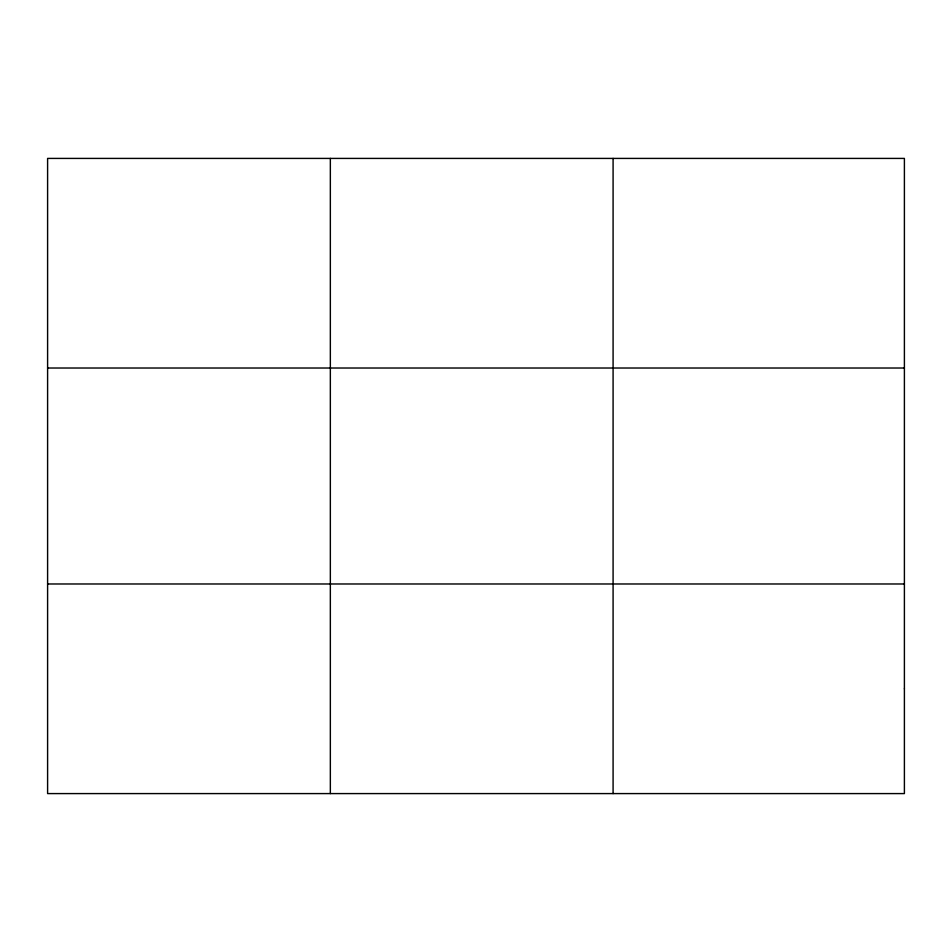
<?xml version="1.0" encoding="UTF-8"?>
<svg xmlns="http://www.w3.org/2000/svg" width="952" height="952" viewBox="0 0 952 952"><rect width="100%" height="100%" fill="white"/><g stroke="black" fill="none" stroke-linecap="round" stroke-linejoin="round"><path stroke-width="1.43" d="M330.344 793.587L330.344 158.413M613.088 793.587L613.088 158.413M47.6 368.019L904.4 368.019M47.6 583.981L904.4 583.981M904.4 688.784L904.4 793.587L47.6 793.587L47.6 158.413L904.4 158.413L904.4 688.784"/></g></svg>
